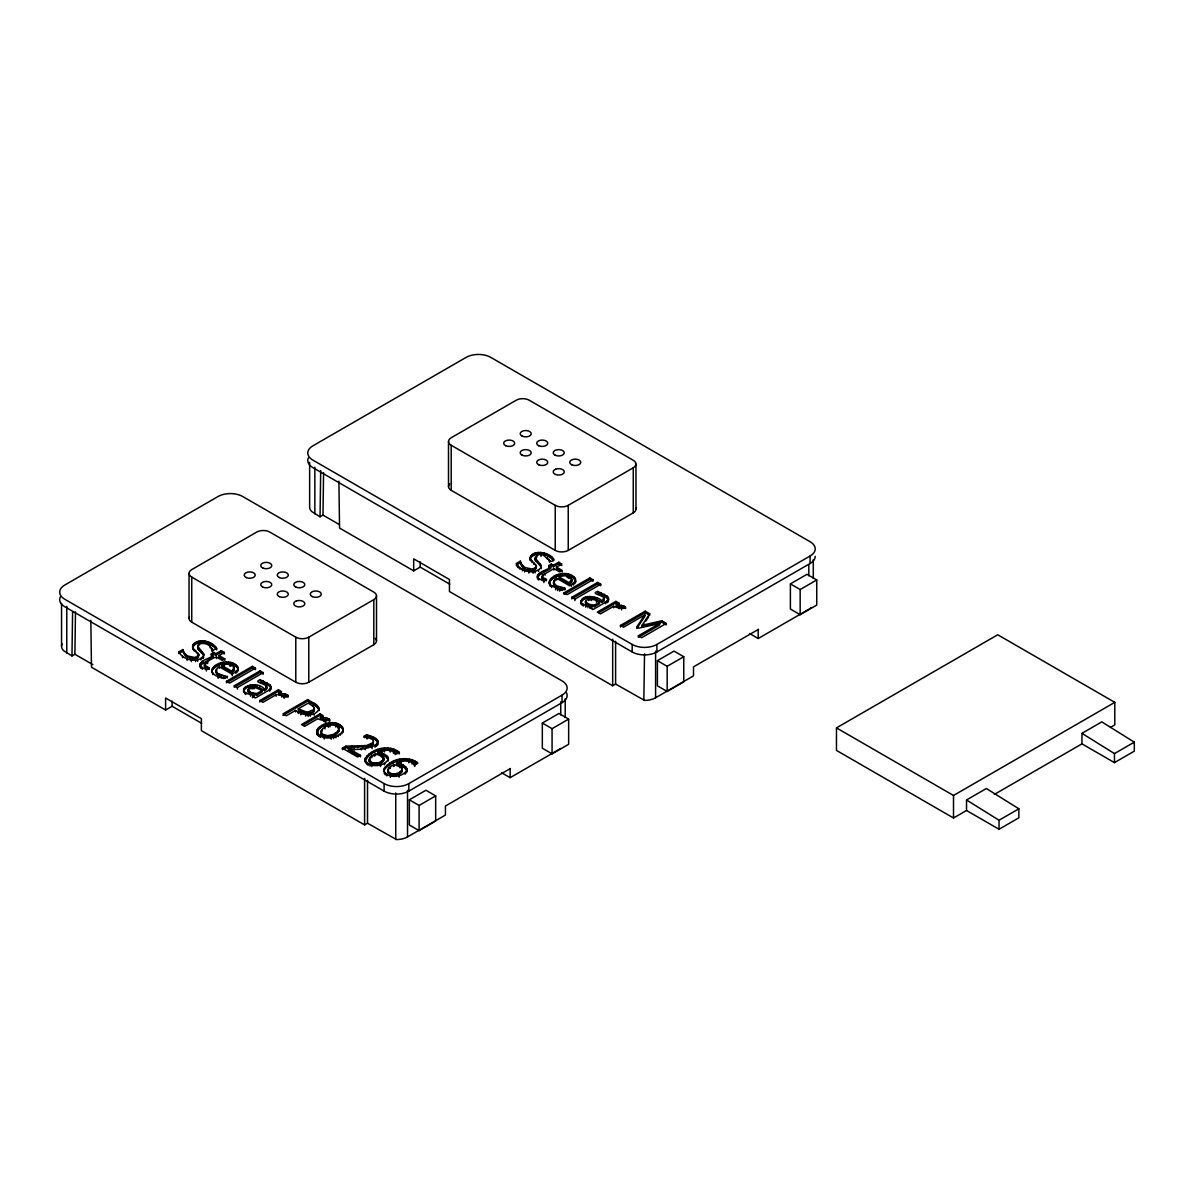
<?xml version="1.0" encoding="UTF-8"?>
<svg xmlns="http://www.w3.org/2000/svg" width="1194" height="1194" viewBox="0 0 1194 1194"><rect width="100%" height="100%" fill="white"/><g stroke="black" fill="none" stroke-linecap="round" stroke-linejoin="round"><path stroke-width="1.5" d="M62.088 643.864A15.612 9.015 0 0 0 63.64 650.7L71.968 655.954L72.595 611.626M71.968 655.954L74.894 654.267L75.491 611.791M309.634 462.347L309.634 507.047A15.612 9.015 0 0 0 311.724 511.554L320.052 516.808L320.693 470.63M320.052 516.808L322.977 515.107L323.574 472.63M383.722 760.369L382.976 756.712L375.677 753.877C359.842 759.847 377.423 770.921 383.722 760.369L383.498 757.309M383.752 757.966C382.662 763.608 371.05 765.563 369.274 759.533M402.288 771.1L401.557 767.429L394.259 764.593C378.588 770.563 395.96 781.667 402.288 771.1L401.557 767.429M402.318 768.682C401.229 774.324 389.617 776.279 387.841 770.249M339.096 730.892L338.827 727.713C333.857 721.907 319.395 726.28 321.201 734.414C326.141 740.235 340.618 735.758 338.827 727.713M339.141 728.519C337.111 734.803 326.066 738.295 321.201 732.907M321.201 734.414L322.186 729.355M343.559 749.011L345.872 747.683L369.289 746.384L373.006 744.16L373.409 741.399C372.976 736.161 357.484 738.593 366.662 734.758C395.886 742.937 359.439 752.727 348.335 748.339L348.335 749.832L358.976 755.981M254.322 695.057L252.352 696.192L255.456 697.983L268.143 690.654L271.083 687.669L269.784 684.669L260.352 679.849C250.262 682.669 273.53 684.177 264.561 689.147C254.725 677.58 229.591 692.416 254.322 695.057L254.322 696.55L252.352 697.699M580.956 601.328L581.553 604.582C578.568 593.433 596.97 595.687 602.045 600.716C611.015 595.746 587.746 594.239 597.851 591.433L607.283 596.239L608.567 599.239L605.642 602.239L592.94 609.567L589.836 607.761L591.821 606.627L591.821 608.134L590 608M580.956 602.836L581.135 600.448M212.084 668.953L211.771 671.879C212.278 659.909 239.143 657.64 237.934 671.088L238.069 667.252M549.255 581.956L550.33 586.239C544.24 572.404 577.15 567.926 575.418 582.672L575.568 578.821M549.255 583.448L549.568 580.538M192.652 645.984C197.308 637.044 212.039 640.894 216.666 648.357L216.666 649.864C212.039 642.402 197.308 638.551 192.652 647.476L192.652 645.984L192.741 648.402L194.547 651.103L192.741 646.894M530.136 557.553L530.584 560.867C528.748 548.27 550.24 551.344 554.165 559.926C548.374 566.463 544.703 548.15 535.569 556.762L535.3 560.299L541.136 566.941L541.136 565.434L535.091 557.747M530.345 556.658L530.226 559.971M199.876 666.133C199.771 659.506 209.786 659.118 213.323 655.222L213.323 656.73L200.085 665.297M537.36 577.717C537.255 571.075 547.285 570.687 550.807 566.807L550.807 568.299L539.151 575.135L537.509 578.538L537.569 575.374M216.054 670.61L217.592 673.356L225.651 676.311L225.651 677.819C219.442 678.759 211.502 670.64 219.383 666.819L232.233 674.237L237.934 669.595M216.054 672.118L216.293 669.655M553.553 582.194L556.329 585.776L564.777 588.06L564.777 589.567C558.449 590.851 548.285 583.015 556.867 578.389L569.732 585.821L575.418 581.165M553.553 583.687L553.792 581.224M204.308 664.954L209.01 667.744L209.01 669.237C197.353 666.685 211.681 658.043 216.442 657.028L222.188 660.342L224.77 658.849L224.77 660.357M562.27 571.926L556.523 568.613L556.523 567.105L562.27 570.419L559.673 571.926L553.926 568.598L542.986 574.986L541.972 578.553L546.509 580.821M541.972 578.553L542.986 574.986M365.021 759.25C370.961 748.131 389.304 744.026 399.318 752.354L399.318 753.847C389.587 745.444 368.707 749.578 365.17 761.966L365.021 759.25L365.021 760.742M384.02 768.399L383.587 771.473C387.065 758.787 408.064 754.653 417.885 763.07L414.721 764.906L414.721 766.399L413.721 763.802C408.945 759.727 401.871 760.548 396.617 763.235L396.617 764.742L403.482 766.712L406.826 770.324M318.992 709.132C314.723 717.654 301.918 715.37 295.485 710.46L286.262 715.773L282.978 713.878L307.709 699.594C311.544 702.639 319.813 704.176 318.992 710.639L318.843 707.803M342.827 731.012L343.245 729.624L342.827 732.504L342.827 731.012C338.006 739.504 316.962 741.638 317.231 729.549C322.499 721.206 342.23 718.907 343.245 731.116M373.006 744.16L373.409 741.399M369.274 761.041L369.588 760.056M388.975 768.145L387.901 772.563M317.425 733.594L317.425 735.101C315.828 723.668 338.111 719.952 343.156 729.773L343.156 728.265M243.651 688.878L243.621 692.147C245.068 682.834 259.292 686.759 264.561 690.639L266.784 688.52L265.74 685.311M581.135 601.955C585.911 594.836 596.179 598.701 602.045 602.224L604.089 600.657L604.194 598.03M247.979 690.013L248.322 689.042C252.352 685.252 258.008 688.699 262.068 690.58L262.068 692.087L256.919 695.057L251.367 694.221L247.979 691.505L247.979 690.013L251.367 692.714L256.919 693.55L262.068 690.58M247.979 691.505L248.322 689.042M585.478 601.582L585.806 600.612C589.836 596.821 595.507 600.269 599.552 602.164L599.552 603.657L594.403 606.627L588.851 605.791L585.478 603.089L585.478 601.582L588.851 604.283L594.403 605.134L599.552 602.164M585.478 603.089L585.806 602.119M314.156 710.952L314.35 707.788L313.276 706.311L308.171 703.132L298.291 708.833L298.291 710.34C302.38 714.49 314.977 716.072 314.35 707.788M388.274 759.459C383.931 766.981 369.976 768.04 365.17 760.459M383.587 769.966C386.587 779.085 402.662 777.906 406.841 770.19M396.617 763.235C401.497 763.354 409.497 766.891 406.244 773.011L406.244 771.503M197.607 646.178L203.652 653.864L203.652 655.372L197.816 648.73L198.07 645.178C203.04 640.85 212.965 645.193 212.487 651.984L212.159 649.133M197.607 647.67L198.07 645.178M535.091 559.255L535.569 558.255M607.119 601.239L607.119 602.731L608.567 600.746M377.946 744.325L377.394 745.354L377.394 743.847M198.697 653.969L198.308 657.416L192.756 659.222L185.771 656.252L182.816 651.088L178.697 653.461L178.697 651.969L182.816 649.581L184.369 653.222L187.503 655.999L195.129 657.551L198.831 654.969L194.547 649.611M541.136 565.434L541.285 568.613L541.285 567.12C535.255 575.538 520.942 571.613 516.196 563.538L520.315 561.165L521.868 564.792L524.987 567.568L532.614 569.135L535.808 567.478L536.181 565.538L530.584 559.374M520.315 561.165C519.883 568.747 531.554 574.374 536.315 568.046L536.315 566.553M178.697 651.969C183.458 660.043 197.771 663.968 203.801 655.536L203.652 653.864M203.801 657.043L202.92 658.566L202.92 657.073M231.591 672.61L231.591 671.103L234.248 668.341C233.039 663.416 225.502 663.551 221.771 665.431L221.771 666.939L231.591 672.61L234.248 669.849L234.233 667.625M569.075 584.179L569.075 582.687L571.732 579.926C570.523 574.986 562.986 575.12 559.255 577.015L559.255 578.508L569.075 584.179L571.732 581.418L571.717 579.209M530.345 558.15C535.882 550.927 547.897 553.867 553.195 560.09L553.195 558.598M212.084 670.461C217.547 662.61 232.099 660.536 238.069 668.744M549.568 582.03C554.807 574.03 571.538 571.687 575.717 581.478M666.401 624.91L661.834 622.268L642.088 626.775L642.088 625.283L649.685 613.761L645.208 611.179L620.462 625.447L620.462 626.954M642.088 626.775L643.999 623.895M645.894 621.014L648.73 616.701M216.293 671.162L216.935 670.207M553.792 582.732L554.419 580.284M636.745 628.492L644.85 616.417L644.85 614.925L636.745 626.984L638.745 628.134L659.685 623.492L659.685 624.984L638.372 637.298L638.372 635.79L659.685 623.492M384.02 769.906C391.498 760.772 406.647 756.727 416.885 763.697L416.885 762.19M298.291 708.833L307.276 712.311L314.156 709.445M342.394 749.683L342.394 748.175L345.872 746.175L366.618 745.534L373.006 742.653M248.322 690.535L249.486 688.102M198.07 646.685L199.279 644.238M216.666 648.357L212.487 650.491M211.204 655.506L211.204 654.013L213.801 652.506L215.905 653.73L221.233 650.655L224.368 652.446L224.368 653.954L221.233 652.148L215.905 655.237L213.801 654.013L213.801 652.506M223.338 659.521L219.024 657.028L219.024 655.536L224.368 652.446M199.876 664.64L202.398 667.774L206.383 669.461L209.204 667.849L209.204 669.341M90.834 620.298L91.475 667.222L165.608 710.027L172.115 706.266L201.667 723.325M338.902 481.137L339.559 528.061L413.691 570.866L420.184 567.105L449.735 584.164M226.502 681.267L252.352 666.356L255.471 668.147L255.471 669.655L252.352 667.849L226.502 682.774L226.502 681.267L229.621 683.072L255.471 668.147M191.741 577.105L295.784 637.178A9.194 5.313 0 0 0 308.783 637.178L373.812 599.627A9.194 5.313 0 0 0 373.812 592.12L269.769 532.046A9.194 5.313 0 0 0 256.77 532.046L191.741 569.598A9.194 5.313 0 0 0 191.741 577.105L191.741 622.164L295.784 682.222A9.194 5.313 0 0 0 308.783 682.222L373.812 644.685A9.194 5.313 0 0 0 375.274 638.268M234.278 685.759L260.128 670.834L263.247 672.64L263.247 674.147L260.128 672.341L234.278 687.266L234.278 685.759L237.397 687.565L263.247 672.64M451.198 445.272L555.24 505.346A9.194 5.313 0 0 0 568.24 505.346L633.268 467.794A9.194 5.313 0 0 0 633.268 460.287L529.226 400.214A9.194 5.313 0 0 0 516.226 400.214L451.198 437.765A9.194 5.313 0 0 0 451.198 445.272L451.198 490.316L555.24 550.389A9.194 5.313 0 0 0 568.24 550.389L633.268 512.853A9.194 5.313 0 0 0 635.656 507.719M259.844 702.012L259.844 700.52L278.396 689.804L281.515 691.61L278.754 693.207L278.754 694.699L287.664 696.684L287.664 695.192L285.59 694.147L278.754 693.207M261.382 701.132L278.396 691.311L281.515 693.117M287.664 695.192C285.754 700.236 280.426 693.371 276.142 694.714L262.964 702.326L259.844 700.52M282.978 715.385L307.709 701.102L315.858 705.908L318.843 709.311M548.703 567.09L548.703 565.583L551.285 564.09L553.404 565.299L558.732 562.225L561.852 564.031L556.523 567.105M551.285 564.09L551.285 565.583L553.404 566.807L558.732 563.732L561.852 565.523M537.36 576.209L538.778 578.597L543.882 581.045L546.688 579.418L541.972 577.06M320.41 717.236L323.156 715.654L320.037 713.848L301.485 724.564L304.604 726.355L317.783 718.758C326.081 722.773 337.29 718.803 320.41 717.236L320.41 718.743L329.305 720.728L329.305 719.221M303.037 725.176L320.037 715.355L323.156 717.146M564.956 589.672L564.956 588.164L561.553 590.134L557.688 589.105L550.33 584.732M564.001 592.851L589.836 577.926L592.955 579.732L592.955 581.224L589.836 579.418L564.001 594.343L564.001 592.851L567.12 594.642L592.955 579.732M571.762 597.328L597.612 582.418L600.731 584.209L600.731 585.717L597.612 583.911L571.762 598.836L571.762 597.328L574.896 599.134L600.731 584.209M364.319 737.623L366.662 736.265L370.528 737.34L376.02 740.071L378.08 743.25L378.08 741.743M598.881 612.701L615.88 602.88L619.014 604.686L619.014 603.179L615.88 601.388L597.328 612.089L600.448 613.895L613.626 606.283C621.94 610.298 633.133 606.343 616.253 604.776L616.253 606.283L625.149 608.268L625.149 606.761M616.253 604.776L619.014 603.179M360.498 756.847L360.498 755.354L357.663 756.996L342.394 748.175M399.318 752.354L396.139 754.175C391.722 748.892 383.632 749.608 378.035 752.518L378.035 754.011L384.916 755.996L388.259 759.608M622.014 626.059L645.208 612.671L649.685 615.268L649.685 613.761M644.85 614.925L623.537 627.223L620.462 625.447M408.826 783.607L562.031 695.147A17.477 10.089 0 0 0 562.031 680.893L242.74 496.54A17.477 10.089 0 0 0 218.024 496.54L64.819 585A17.477 10.089 0 0 0 64.819 599.269L384.11 783.607A17.477 10.089 0 0 0 408.826 783.607L408.826 791.115A17.477 10.089 0 0 1 384.11 791.115L64.819 606.776A17.477 10.089 0 0 1 60.297 597.03M656.894 644.447L810.099 556.001A17.477 10.089 0 0 0 810.099 541.733L490.809 357.394A17.477 10.089 0 0 0 466.108 357.394L312.888 445.84A17.477 10.089 0 0 0 312.888 460.108L632.178 644.447A17.477 10.089 0 0 0 656.894 644.447L656.894 651.954A17.477 10.089 0 0 1 632.178 651.954L312.888 467.615A17.477 10.089 0 0 1 308.365 457.869M408.826 791.115L562.031 702.669A17.477 10.089 0 0 0 566.553 692.923M656.894 651.954L810.099 563.508A17.477 10.089 0 0 0 815.218 556.374M165.608 710.027L165.608 698.012L201.383 718.654L201.383 730.668L364.603 824.905L367.528 823.218L396.468 839.561A15.641 9.03 0 0 0 407.527 836.919L445.437 815.039L445.437 806.025L510.465 768.473M409.348 799.831L425.93 790.249L435.676 795.891L435.676 821.039L419.094 830.621L409.348 824.979L409.348 799.831L419.094 805.457L435.676 795.891M542.33 723.057L558.911 713.475L568.657 719.101L568.657 744.265L552.076 753.832L542.33 748.205L542.33 723.057L552.076 728.683L568.657 719.101M413.691 570.866L413.691 558.852L449.451 579.508L449.451 591.523L612.671 685.759L615.597 684.058L644.536 700.415A15.641 9.03 0 0 0 655.596 697.759L693.505 675.879L693.505 666.864L758.533 629.328M657.416 660.67L673.998 651.103L683.759 656.73L683.759 681.878L667.177 691.46L657.416 685.834L657.416 660.67L667.177 666.297L683.759 656.73M790.398 583.896L806.98 574.314L816.741 579.956L816.741 605.104L800.159 614.686L790.398 609.044L790.398 583.896L800.159 589.523L816.741 579.956M501.465 772.667L510.137 777.682L560.732 748.474M749.534 633.521L758.205 638.521L808.801 609.313A15.641 9.03 0 0 0 811.293 607.447M966.528 810.487L966.528 799.98L986.363 788.518L1018.87 808.801L1018.87 817.8L999.035 829.263L966.528 810.487L953.513 817.994L836.472 750.414L836.472 727.892L997.736 634.775L1114.793 702.356L1114.793 724.892L1110.45 727.385M836.472 727.892L953.513 795.473L1114.793 702.356M1081.958 743.847L1081.958 733.34L1101.778 721.877L1134.3 742.161L1134.3 751.16L1114.465 762.623L1081.958 743.847L994.318 794.443M999.035 829.263L999.035 820.248L1018.87 808.801M1114.465 762.623L1114.465 753.608L1134.3 742.161M642.088 625.283L661.834 620.776L666.401 623.402L641.671 637.686L638.372 635.79M591.821 606.627L585.702 605.701L581.553 603.074M644.536 653.849L643.82 700.356M225.651 676.311L227.472 676.595L224.069 678.55C219.427 677.356 212.816 675.834 211.771 670.371M378.035 752.518C382.483 752.907 389.587 755.145 388.274 760.966L388.259 758.1M608.552 598.224L608.552 599.731L604.358 595.716L597.851 592.925L597.851 591.433M271.068 686.654L271.083 689.162L269.784 686.162L260.352 681.356L260.352 679.849M548.703 565.583L550.807 566.807M559.255 577.015L569.075 582.687M520.539 562.792L516.196 565.046L518.36 567.881L518.36 566.374M322.977 515.107L339.484 524.644M219.024 655.536L224.77 658.849M211.204 654.013L213.323 655.222M221.771 665.431L231.591 671.103M348.335 748.339L360.498 755.354M74.894 654.267L92.908 664.67M1081.958 733.34L1114.465 753.608M966.528 799.98L999.035 820.248M233.218 667.715L234.248 669.849M413.721 763.802L414.721 764.906M603.239 598.388L604.283 600.089M536.315 568.046L535.375 564.419M198.697 655.461L197.891 652.834M383.752 759.459L382.976 756.712M314.455 710.131L313.276 706.311M571.732 581.418L571.389 578.493M953.513 795.473L953.513 817.994M813.293 559.688L813.293 578.299M810.099 556.001L810.099 563.508M808.801 564.613L808.801 575.792M800.159 589.523L800.159 614.686M758.205 629.507L758.205 638.521M667.177 666.297L667.177 691.46M661.834 620.776L661.834 622.268M655.596 651.208L655.596 697.759M645.208 611.179L645.208 612.671M635.969 464.048L635.969 509.092M633.268 467.794L633.268 512.853M632.178 644.447L632.178 651.954M625.611 607.119L625.611 608.612M624.462 606.328L624.462 607.836M623.089 605.716L623.089 607.224M621.581 608.403L621.581 609.895M621.373 605.268L621.373 606.761M619.134 604.955L619.134 606.462M619.268 607.194L619.268 608.701M615.88 601.388L615.88 602.88M615.597 641.238L615.597 684.058M613.626 606.283L613.626 607.791M612.671 639.193L612.671 685.759M608.104 597.209L608.104 598.701M608.089 600.239L608.089 601.746M607.283 596.239L607.283 597.746M605.642 602.239L605.642 603.731M604.358 594.209L604.358 595.716M604.089 599.164L604.089 600.657M603.552 599.761L603.552 601.254M602.642 600.373L602.642 601.88M602.045 600.716L602.045 602.224M600.866 592.537L600.866 594.045M597.612 582.418L597.612 583.911M597.06 598.313L597.06 599.806M596.463 600.686L596.463 602.194M594.687 597.388L594.687 598.881M594.403 605.134L594.403 606.627M592.388 596.746L592.388 598.254M591.612 599.015L591.612 600.507M590.597 604.746L590.597 606.239M590 598.866L590 600.373M589.836 577.926L589.836 579.418M589.926 596.403L589.926 597.91M588.851 604.283L588.851 605.791M588.448 599.06L588.448 600.567M587.955 606.239L587.955 607.746M587.657 596.507L587.657 598M587.284 603.567L587.284 605.074M585.97 602.567L585.97 604.074M585.553 597.015L585.553 598.522M585.702 605.701L585.702 607.209M583.567 597.925L583.567 599.433M583.299 604.582L583.299 606.089M582.463 598.701L582.463 600.194M582.284 603.88L582.284 605.373M581.642 599.552L581.642 601.06M581.105 602.224L581.105 603.716M574.956 577.732L574.956 579.239M574.896 599.134L574.896 600.642M574.642 582.359L574.642 583.866M573.896 576.687L573.896 578.194M573.344 583.582L573.344 585.075M572.404 575.687L572.404 577.18M571.419 584.836L571.419 586.344M570.956 581.254L570.956 582.747M570.404 574.717L570.404 576.224M569.642 577.06L569.642 578.568L568.389 577.956L568.389 576.448M568.24 505.346L568.24 550.389M568.254 574.06L568.254 575.568M567.15 576.06L567.15 577.553M565.956 573.702L565.956 575.209M565.21 698.833L565.21 717.46M563.508 573.642L563.508 575.15M563.135 587.896L563.135 589.388M562.031 695.147L562.031 702.669M561.001 573.881L561.001 575.389M560.971 587.493L560.971 589M560.732 701.908L560.732 714.952M559.658 589.657L559.658 591.164M558.732 562.225L558.732 563.732M558.583 574.433L558.583 575.926M558.583 586.806L558.583 588.314M557.688 589.105L557.688 590.612M556.867 578.389L556.867 579.896M556.21 575.284L556.21 576.777M556.329 585.776L556.329 587.284M555.643 588.373L555.643 589.881M555.449 579.329L555.449 580.836M555.24 505.346L555.24 550.389M555.091 584.926L555.091 586.433M554.195 584.045L554.195 585.553M553.926 568.598L553.926 570.105M553.912 576.433L553.912 577.941M553.688 583.135L553.688 584.642M553.404 565.299L553.404 566.807M551.912 557.27L551.912 558.777M551.897 577.777L551.897 579.284M552.076 728.683L552.076 753.832M551.703 586.075L551.703 587.567M550.449 579.15L550.449 580.642M550.315 555.986L550.315 557.494M549.643 560.702L549.643 562.21L548.837 559.225M549.524 583.359L549.524 584.866M548.404 554.762L548.404 556.27M547.553 557.792L547.553 559.285M546.539 553.837L546.539 555.329M545.106 573.702L545.106 575.195M545.106 578.941L545.106 580.433M544.568 553.15L544.568 554.643M543.882 581.045L543.882 582.538M543.404 578.209L543.404 579.717M542.524 552.703L542.524 554.195M541.942 576.03L541.792 578.03M541.001 555.016L541.001 556.508M540.524 572.732L540.524 574.239M540.389 552.494L540.389 553.986M539.912 563.598L539.912 565.105M539.151 573.627L539.151 575.135M538.778 578.597L538.778 580.105M538.584 570.045L538.584 571.538M538.285 552.524L538.285 554.016M538.061 561.777L538.061 563.269M538.166 574.508L538.166 576.015M537.987 577.836L537.987 579.329M536.763 555.822L536.763 557.314M536.345 552.792L536.345 554.285M536.136 559.926L536.136 561.419M536.181 565.538L536.181 567.031M535.808 567.478L535.808 568.986M535.3 558.792L535.3 560.299M535.136 571.344L535.136 572.851M534.584 553.3L534.584 554.792M534.643 568.359L534.643 569.866M533.822 562.881L533.822 564.389M533.002 554.046L533.002 555.553M533.121 571.687L533.121 573.195M532.614 569.135L532.614 570.628M532.031 561.18L532.031 562.687M531.748 554.897L531.748 556.389M530.867 555.762L530.867 557.27M530.255 569.284L530.255 570.792M528.972 569.12L528.972 570.628M528.867 571.598L528.867 573.09M527.673 568.777L527.673 570.284M524.987 567.568L524.987 569.075M524.599 570.448L524.599 571.956M523.256 566.314L523.256 567.822M522.39 569.344L522.39 570.836M521.868 564.792L521.868 566.299M520.927 563.075L520.927 564.583M520.032 567.822L520.032 569.329M510.137 768.667L510.137 777.682M448.496 441.511L448.496 486.57M420.184 561.956L420.184 567.105M419.094 805.457L419.094 830.621M415.437 761.25L415.437 762.757M412.542 759.891L412.542 761.384M412.124 762.638L412.124 764.145M409.452 759.026L409.452 760.518M408.811 761.324L408.811 762.832M407.527 790.368L407.527 836.919M406.826 768.832L406.841 771.682M406.408 767.742L406.408 769.234M406.273 758.638L406.273 760.13M405.736 766.846L405.736 768.339M405.035 772.787L405.035 774.279M403.482 765.205L403.482 766.712M403.05 758.712L403.05 760.205M401.96 764.459L401.96 765.951M402.079 768.026L402.079 769.533M401.856 770.443L401.856 771.951M400.945 761.578L400.945 763.085M401.005 771.279L401.005 772.787M400.318 763.891L400.318 765.399M400.035 766.354L400.035 767.861M399.766 759.22L399.766 760.727M399.706 772.16L399.706 773.652M399.05 775.697L399.05 777.19M398.811 762.279L398.811 763.787M398.318 751.474L398.318 752.966M396.856 750.533L396.856 752.026M396.901 773.413L396.901 774.906M396.483 760.145L396.483 761.638M395.751 792.95L395.751 839.516M395.542 773.757L395.542 775.249M395.154 753.086L395.154 754.593M394.259 764.593L394.259 766.1M394.199 773.906L394.199 775.399M393.975 749.16L393.975 750.668M393.557 751.922L393.557 753.414M393.498 764.981L393.498 766.473M393.229 761.444L393.229 762.951M392.901 773.876L392.901 775.384M391.692 773.697L391.692 775.204M390.886 748.295L390.886 749.802M390.244 750.608L390.244 752.116M390.423 766.876L390.423 768.384M390.438 775.831L390.438 777.339M390.005 763.115L390.005 764.623M389.528 772.861L389.528 774.369M388.214 771.742L388.214 773.234M388.154 769.279L388.154 770.787M387.826 757.011L387.826 758.518M387.692 747.907L387.692 749.414M387.154 756.115L387.154 757.623M387.154 764.966L387.154 766.473M386.811 774.413L386.811 775.921M385.349 773.413L385.349 774.906M385.184 766.742L385.184 768.235M384.916 754.489L384.916 755.996M384.483 747.981L384.483 749.489M384.632 763.309L384.632 764.802M384.453 750.429L384.453 751.922M384.334 772.324L384.334 773.831M384.11 783.607L384.11 791.115M383.378 753.727L383.378 755.235M383.289 759.727L383.289 761.22M382.378 750.862L382.378 752.369M382.438 760.563L382.438 762.071M381.752 753.175L381.752 754.683M381.468 755.638L381.468 757.145M381.185 748.504L381.185 750.011M381.125 761.429L381.125 762.936M380.483 764.966L380.483 766.473M380.244 751.563L380.244 753.056M378.334 762.682L378.334 764.19M377.811 740.668L377.811 742.161M377.916 749.414L377.916 750.922M377.125 739.608L377.125 741.116M376.961 763.026L376.961 764.533M376.513 595.881L376.513 640.924M376.438 744.817L376.438 746.325M376.02 738.579L376.02 740.071M375.677 753.877L375.677 755.384M375.617 763.175L375.617 764.682M375.065 745.757L375.065 747.25M374.931 754.25L374.931 755.757M374.662 750.727L374.662 752.22M374.498 737.564L374.498 739.071M374.334 763.16L374.334 764.667M374.05 754.742L374.05 756.235M373.812 599.627L373.812 644.685M373.125 762.981L373.125 764.473M372.692 736.653L372.692 738.161M372.05 747.101L372.05 748.608M371.856 756.16L371.856 757.653M371.871 765.115L371.871 766.608M371.513 743.892L371.513 745.399M371.424 752.399L371.424 753.907M370.961 762.145L370.961 763.638M370.528 735.832L370.528 737.34M370.409 757.429L370.409 758.936M369.976 764.533L369.976 766.026M369.647 761.011L369.647 762.518M369.334 760.339L369.334 761.832M369.289 744.877L369.289 746.384M368.588 754.25L368.588 755.757M368.245 763.697L368.245 765.19L366.782 764.19L366.782 762.682M367.528 780.383L367.528 823.218M367.08 737.489L367.08 738.996M366.662 734.758L366.662 736.265M366.618 745.534L366.618 747.026M366.618 756.011L366.618 757.518M365.752 761.608L365.752 763.115M365.454 757.683L365.454 759.175M365.215 748.25L365.215 749.757M364.603 778.354L364.603 824.905M362.961 745.937L362.961 747.429M361.304 748.414L361.304 749.907M357.797 746.175L357.797 747.683M354.29 748.429L354.29 749.936M351.961 746.235L351.961 747.742M345.872 746.175L345.872 747.683M342.544 726.982L342.544 728.489M341.857 732.385L341.857 733.877M341.424 725.788L341.424 727.295M340.335 733.743L340.335 735.25M339.797 724.668L339.797 726.161M338.678 730.295L338.678 731.788M338.275 735.101L338.275 736.594M338.141 726.937L338.141 728.444M337.872 723.728L337.872 725.236M337.872 731.235L337.872 732.743M335.783 723.086L335.783 724.594M335.857 725.624L335.857 727.116M335.932 736.295L335.932 737.788M335.051 733.235L335.051 734.743M333.574 722.743L333.574 724.236M333.559 737.176L333.559 738.668M331.619 734.847L331.619 736.34M331.201 722.668L331.201 724.176M331.186 737.728L331.186 739.235M330.022 725.295L330.022 726.803M329.768 719.579L329.768 721.086M329.977 735.31L329.977 736.802M328.798 722.922L328.798 724.415M328.604 718.803L328.604 720.295M328.395 725.758L328.395 727.265M328.41 735.549L328.41 737.056M327.231 718.191L327.231 719.683M326.902 735.579L326.902 737.071M326.395 723.474L326.395 724.967M325.738 720.863L325.738 722.37M325.514 717.728L325.514 719.236M325.484 735.4L325.484 736.892M324.828 720.31L324.828 721.818M324.917 727.385L324.917 728.892M324.037 724.34L324.037 725.848M324.156 735.011L324.156 736.519M324.231 737.549L324.231 739.056M323.29 717.415L323.29 718.922M323.425 719.669L323.425 721.161M322.917 734.414L322.917 735.922M321.873 733.683L321.873 735.191M321.693 725.534L321.693 727.027M321.38 730.295L321.38 731.788M320.947 731.206L320.887 733.579M320.216 735.967L320.216 737.474M320.037 713.848L320.037 715.355M319.693 726.847L319.693 728.34M318.559 734.817L318.559 736.325M318.276 706.669L318.276 708.161M318.201 728.191L318.201 729.683M317.291 705.55L317.291 707.057M317.231 729.549L317.231 731.056M316.828 732.295L316.828 733.803M316.768 730.937L316.768 732.444M315.858 704.415L315.858 705.908M314.843 467.242L314.843 513.793M314.156 713.743L314.156 715.236M313.918 703.176L313.918 704.684M313.455 710.236L313.455 711.743M312.365 710.997L312.365 712.49M310.231 714.713L310.231 716.221M309.977 711.982L309.977 713.49M308.783 637.178L308.783 682.222M308.694 712.221L308.694 713.728M308.216 714.848L308.216 716.34M307.709 699.594L307.709 701.102M307.276 712.311L307.276 713.818M305.664 712.191L305.664 713.699M305.709 714.684L305.709 716.176M304.082 711.803L304.082 713.296M302.425 711.117L302.425 712.624M300.858 713.37L300.858 714.863M300.53 710.131L300.53 711.624M298.276 712.057L298.276 713.564M295.784 637.178L295.784 682.222M295.485 710.46L295.485 711.952M288.127 695.535L288.127 697.042M286.963 694.759L286.963 696.251M285.59 694.147L285.59 695.639M284.097 696.818L284.097 698.326M283.873 693.684L283.873 695.192M281.784 695.624L281.784 697.117M281.65 693.386L281.65 694.878M278.396 689.804L278.396 691.311M276.142 694.714L276.142 696.221M270.62 685.625L270.62 687.132M270.605 688.669L269.635 691.162L269.635 689.654M269.784 684.669L269.784 686.162M266.874 682.64L266.874 684.132M266.695 686.446L266.59 689.087M266.068 688.177L266.068 689.684M265.158 688.804L265.158 690.296M264.561 689.147L264.561 690.639M263.381 680.968L263.381 682.461M260.128 670.834L260.128 672.341M259.561 686.729L259.561 688.237M257.203 685.804L257.203 687.311M256.919 693.55L256.919 695.057M254.889 685.177L254.889 686.669M254.113 687.431L254.113 688.938M253.113 693.162L253.113 694.669M252.427 684.834L252.427 686.341M252.501 687.296L252.501 688.804M252.352 666.356L252.352 667.849M251.367 692.714L251.367 694.221M250.949 687.49L250.949 688.998M250.471 694.669L250.471 696.177M250.173 684.923L250.173 686.431M249.8 691.998L249.8 693.49M248.471 690.998L248.471 692.505M248.053 685.446L248.053 686.938M246.068 686.356L246.068 687.848M245.8 693.013L245.8 694.505M244.964 687.117L244.964 688.625M244.8 692.296L244.8 693.804M244.158 687.983L244.158 689.475M237.472 666.162L237.472 667.655M237.397 687.565L237.397 689.057M237.158 670.789L237.158 672.282M236.412 665.118L236.412 666.625M235.845 671.998L235.845 673.506M234.905 664.103L234.905 665.61M233.905 666.924L233.905 668.416M233.472 669.67L233.472 671.177M232.92 663.148L232.92 664.655M232.233 674.237L232.233 675.744M230.77 662.491L230.77 663.983M230.905 664.879L230.905 666.371M229.666 664.476L229.666 665.983M228.472 662.133L228.472 663.625M227.293 676.491L227.293 677.983M226.009 662.073L226.009 663.566M224.308 664.506L224.308 666.013M223.517 662.312L223.517 663.804M223.487 675.923L223.487 677.416M221.233 650.655L221.233 652.148M221.084 662.849L221.084 664.357M221.099 675.237L221.099 676.729M219.383 666.819L219.383 668.327M218.845 674.207L218.845 675.7M218.726 663.7L218.726 665.207M218.159 676.804L218.159 678.296M217.592 673.356L217.592 674.864M216.711 672.476L216.711 673.983M216.442 657.028L216.442 658.536M216.427 664.864L216.427 666.371M216.204 671.565L216.204 673.073M215.905 653.73L215.905 655.237M215.696 647.014L215.696 648.521M214.427 645.7L214.427 647.193M214.413 666.207L214.413 667.7M212.965 667.565L212.965 669.073M212.845 673.162L212.845 674.655L212.025 671.789M212.83 644.417L212.83 645.924M211.353 647.655L211.353 649.163M210.905 643.193L210.905 644.685M210.069 646.208L210.069 647.715M209.04 642.253L209.04 643.76M207.622 662.118L207.622 663.625M207.607 667.356L207.607 668.864M207.084 641.566L207.084 643.073M206.383 669.461L206.383 670.968M205.905 666.64L205.905 668.133M205.487 663.401L205.487 664.909M205.04 641.118L205.04 642.626M204.443 664.446L204.487 666.983M202.89 640.909L202.89 642.417M203.04 661.163L203.04 662.67M202.413 652.028L202.413 653.521M202.398 667.774L202.398 669.282M201.667 662.058L201.667 663.566M201.293 667.028L201.293 668.536M201.085 658.461L201.085 659.969M200.786 640.939L200.786 642.447M200.682 662.939L200.682 664.431M200.562 650.193L200.562 651.7M200.488 666.252L200.488 667.759L200.085 663.789M198.861 641.208L198.861 642.715M198.652 648.342L198.652 649.849M198.308 655.909L198.308 657.416M197.816 647.223L197.816 648.73M197.652 659.775L197.652 661.282M197.1 641.715L197.1 643.223M197.159 656.79L197.159 658.297M196.338 651.312L196.338 652.819M195.517 642.476L195.517 643.969M195.637 660.118L195.637 661.625M195.129 657.551L195.129 659.058M194.264 643.312L194.264 644.82M193.383 644.193L193.383 645.685M193.1 647.79L193.1 649.297M192.861 645.073L192.861 646.581M192.756 657.715L192.756 659.222M191.488 657.551L191.488 659.058M191.368 660.013L191.368 661.521M190.174 657.207L190.174 658.715M189.04 573.344L189.04 618.402M187.503 655.999L187.503 657.491M187.115 658.879L187.115 660.386M185.771 654.745L185.771 656.252M184.369 653.222L184.369 654.715M183.428 651.506L183.428 653.014M183.055 649.715L183.055 651.223M182.816 649.581L182.816 651.088M182.548 656.252L182.548 657.745M172.115 701.117L172.115 706.266M66.774 606.403L66.774 652.954M61.551 603.373L61.551 646.193M191.741 622.164A9.194 5.313 0 0 1 189.353 617.029M451.198 490.316A9.194 5.313 0 0 1 449.735 483.913M296.127 601.075L294.888 601.761A5.522 3.179 0 0 0 295.53 606.015A5.522 3.179 0 0 0 302.903 606.089A5.522 3.179 0 0 0 303.813 601.866L302.619 601.149A5.522 3.179 0 0 0 296.127 601.075M555.583 469.242L554.344 469.929A5.522 3.179 0 0 0 554.986 474.182A5.522 3.179 0 0 0 562.359 474.257A5.522 3.179 0 0 0 563.269 470.033L562.076 469.302A5.522 3.179 0 0 0 555.583 469.242M262.784 568.016A5.522 3.179 0 0 0 271.71 566.046A5.522 3.179 0 0 0 264.277 562.568A5.522 3.179 0 0 0 262.784 568.016M279.306 577.553A5.522 3.179 0 0 0 288.232 575.568A5.522 3.179 0 0 0 280.799 572.105A5.522 3.179 0 0 0 279.306 577.553M295.828 587.09A5.522 3.179 0 0 0 304.739 585.105A5.522 3.179 0 0 0 297.321 581.642A5.522 3.179 0 0 0 295.828 587.09M312.335 596.627A5.522 3.179 0 0 0 321.261 594.642A5.522 3.179 0 0 0 313.828 591.179A5.522 3.179 0 0 0 312.335 596.627M279.306 596.627A5.522 3.179 0 0 0 288.232 594.642A5.522 3.179 0 0 0 280.799 591.179A5.522 3.179 0 0 0 279.306 596.627M262.784 587.09A5.522 3.179 0 0 0 271.71 585.105A5.522 3.179 0 0 0 264.277 581.642A5.522 3.179 0 0 0 262.784 587.09M246.262 577.553A5.522 3.179 0 0 0 255.188 575.568A5.522 3.179 0 0 0 247.77 572.105A5.522 3.179 0 0 0 246.262 577.553M522.241 436.183A5.522 3.179 0 0 0 531.166 434.198A5.522 3.179 0 0 0 523.733 430.736A5.522 3.179 0 0 0 522.241 436.183M538.763 445.72A5.522 3.179 0 0 0 547.688 443.735A5.522 3.179 0 0 0 540.255 440.273A5.522 3.179 0 0 0 538.763 445.72M555.27 455.257A5.522 3.179 0 0 0 564.195 453.272A5.522 3.179 0 0 0 556.777 449.81A5.522 3.179 0 0 0 555.27 455.257M571.792 464.794A5.522 3.179 0 0 0 580.717 462.809A5.522 3.179 0 0 0 573.284 459.347A5.522 3.179 0 0 0 571.792 464.794M522.241 455.257A5.522 3.179 0 0 0 531.166 453.272A5.522 3.179 0 0 0 523.733 449.81A5.522 3.179 0 0 0 522.241 455.257M538.763 464.794A5.522 3.179 0 0 0 547.688 462.809A5.522 3.179 0 0 0 540.255 459.347A5.522 3.179 0 0 0 538.763 464.794M505.719 445.72A5.522 3.179 0 0 0 514.644 443.735A5.522 3.179 0 0 0 507.226 440.273A5.522 3.179 0 0 0 505.719 445.72"/></g></svg>
